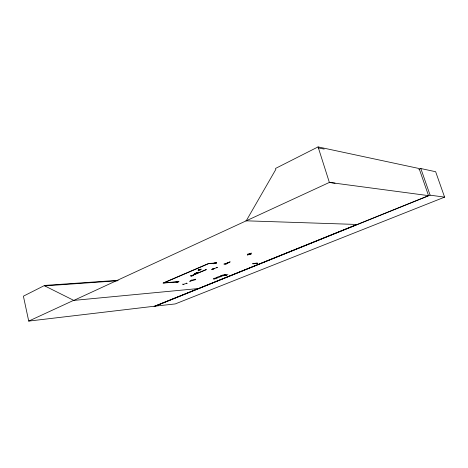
<?xml version="1.0" encoding="UTF-8"?>
<svg xmlns="http://www.w3.org/2000/svg" width="468" height="468" viewBox="0 0 468 468"><rect width="100%" height="100%" fill="white"/><g stroke="black" fill="none" stroke-linecap="round" stroke-linejoin="round"><path stroke-width="0.7" d="M198.233 270.393L201.07 269.123M176.325 282.362L179.004 281.291L176.354 282.409M175.997 282.075L178.682 281.824L176.149 282.023M198.333 269.861L200.895 269.738M223.973 264.087L226.535 263.858M224.102 264.005L226.535 263.876M223.973 275.412L226.313 275.213M224.084 275.354L226.606 275.096M213.882 268.948L212.718 268.62M182.76 284.205L183.871 284.497L182.777 284.175M191.336 280.759L191.81 280.034L191.318 280.788M249.608 253.697L249.187 254.452M249.356 254.399L249.66 253.603M256.487 263.548L252.626 263.765M251.181 253.943L247.32 254.984L251.193 253.913M251.515 253.077L247.63 254.136M246.226 220.82L275.833 169.398L275.547 168.433L318.076 146.905L419.112 168.521L428.542 195.642L329.367 182.438L73.815 300.403L44.747 285.901L44.641 285.427L118.188 280.303M191.172 280.841L191.658 280.098M195.443 279.197L194.904 279.958L195.396 279.232M200.778 269.796L198.368 269.907M225.547 274.757L222.826 275.851L225.459 274.786M216.666 262.484L213.589 263.776L216.567 262.507M201.059 269.153L198.099 270.375M191.658 275.863L191.605 275.939M215.023 263.297L215.268 263.186M228.314 262.747L225.348 263.952M44.641 285.427L23.4 296.174L28.723 321.095L154.861 306.171L357.014 224.459M28.723 321.095L73.482 300.427M213.472 268.743L217.076 267.608M418.842 169.404L420.837 168.538L435.644 171.721L444.6 197.133L175.213 303.937L154.861 306.171M163.543 283.041L209.214 263.402M199.731 269.82L199.976 269.743M216.485 263.127L213.946 263.244L216.491 263.063M190.675 275.857L193.068 275.71M208.634 263.654L215.608 263.086L208.705 263.431L163.022 283.081L177.489 281.929L178.004 281.713L164.057 282.818M229.653 262.606L227.062 262.794L229.642 262.589M211.723 269.562L214.701 268.357L211.752 269.539M227.109 263.069L230.168 261.846L227.214 263.08M186.732 283.315L183.362 284.339M192.336 280.186L189.704 281.332L192.36 280.209M195.092 279.624L191.611 280.455L195.121 279.595M227.893 274.587L225.149 275.64M154.048 306.476L198.502 288.534M427.927 195.922L198.742 288.51L73.447 300.438M154.908 306.341L430.11 195.168L444.6 197.133M177.507 281.906L177.869 281.853M216.532 267.386L217.649 267.719M186.381 283.093L187.258 283.409M228.483 262.507L228.583 262.454M213.051 268.995L213.168 268.948M226.752 275.026L224.441 275.219M44.747 285.901L117.562 280.777M193.19 275.675L190.552 275.88M256.622 263.554L252.72 263.771M253.387 263.455L257.523 263.18L253.662 263.39M245.887 220.808L357.219 224.47M335.047 183.158L329.367 182.438L318.076 146.905M318.398 147.911L324.16 149.087M257.341 263.256L253.48 263.466M420.837 168.538L430.11 195.168M194.542 273.482L196.835 272.99L194.542 273.482M196.349 272.715L198.648 272.224L196.349 272.715M205.902 269.667L191.055 275.962L206.388 269.638L205.902 269.667M214.204 278.975A2.2 0.333 -15.4 0 0 217.521 277.828A2.2 0.333 -15.4 0 0 214.49 278.302A2.2 0.333 -15.4 0 0 214.204 278.975M221.212 276.114A2.217 0.339 -15.5 0 0 224.576 274.95A2.217 0.339 -15.5 0 0 221.539 275.418A2.217 0.339 -15.5 0 0 221.212 276.114M217.696 277.553A2.211 0.339 -15.4 0 0 221.031 276.395A2.211 0.339 -15.4 0 0 218 276.869A2.211 0.339 -15.4 0 0 217.696 277.553"/></g></svg>
